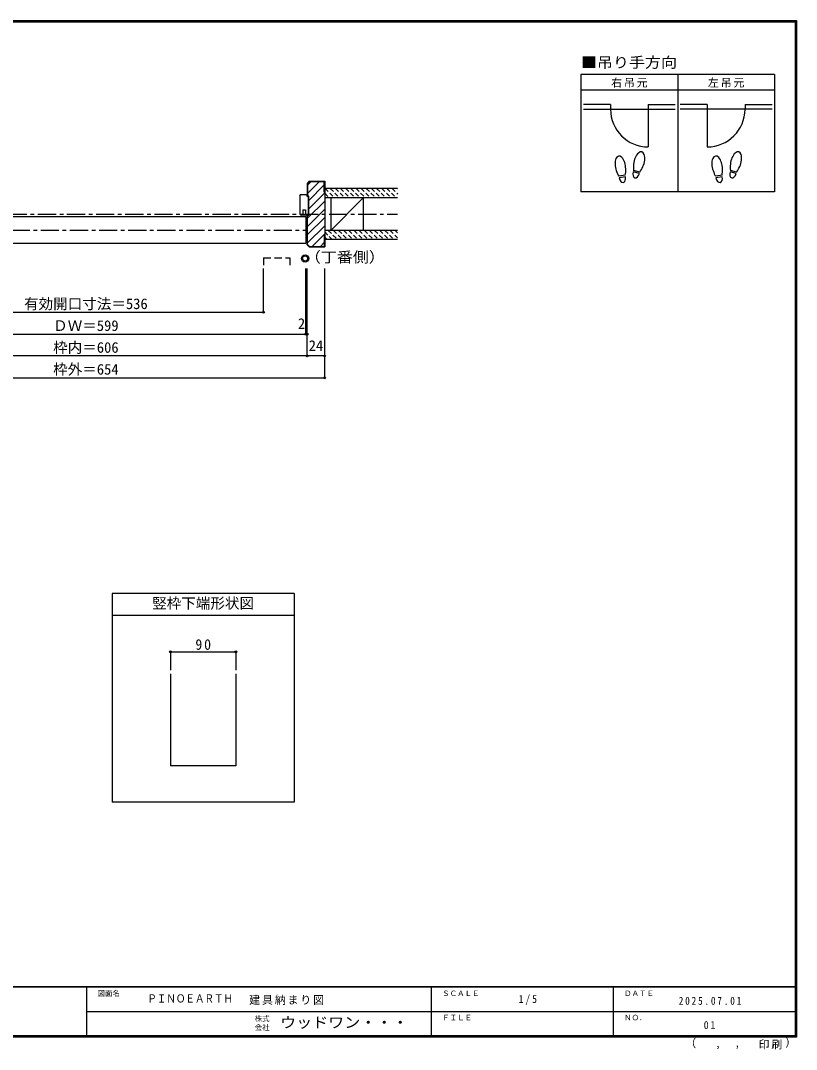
# Model space of a CAD drawing. Units: millimetres at full size, sheet at 1:5; details may follow other scales. Extents: x -973 to 977, y -718 to 696.
# Drawn here: x -89 to 977, y -718 to 696 of the extents above; entities that cross this region are included whole.
import ezdxf
from ezdxf.enums import TextEntityAlignment as Align

# ---------------------------------------------------------------- set-up
doc = ezdxf.new("R2010")
doc.units = ezdxf.units.MM
doc.header["$LTSCALE"] = 5
doc.header["$PDMODE"] = 32
doc.header["$PDSIZE"] = 2.5
for name, pattern in [('CHAIN1', [8, 5, -1, 1, -1]), ('DASHED1', [1.8, 1.2, -0.6]), ('DASHED2', [3, 2, -1])]:
    doc.linetypes.add(name, pattern=pattern)
for name, color, linetype in [('0-0_補助線', 3, 'Continuous'), ('0-1_通り芯', 4, 'CHAIN1'), ('0-3_仕上げ', 2, 'Continuous'), ('0-6_扉', 6, 'Continuous'), ('0-7_金物', 7, 'Continuous'), ('0-8_戸当り', 3, 'Continuous'), ('0-A_文字', 3, 'Continuous'), ('0-B_寸法', 7, 'Continuous'), ('0-C_ハッチ', 4, 'DASHED1'), ('F-0_補助線', 7, 'Continuous'), ('F-1_枠', 6, 'Continuous'), ('F-A_文字', 7, 'Continuous')]:
    doc.layers.add(name, color=color, linetype=linetype)
doc.styles.add('ＭＳ ゴシック', font='')
doc.styles.get('ＭＳ ゴシック').set_extended_font_data('MS Gothic')

# ---------------------------------------------------------------- blocks, each defined once
blk = doc.blocks.new('02')
at = {"layer": '0-0_補助線', "color": 7}
for p, q in [((-4.998, -10.239), (-4.998, 14.761)), ((5.802, 17.761), (-3.198, 17.761)), ((6.802, 16.761), (6.802, -9.239)), ((-4.998, -10.239), (-0.698, -10.239)), ((2.702, -3.239), (2.702, -10.239)), ((5.802, -10.239), (2.702, -10.239)), ((5.002, -10.239), (4.402, -10.839))]:
    blk.add_line(p, q, dxfattribs=at)
for points in [[(-4.998, 14.761), (-3.198, 14.761), (-3.198, 17.761)], [(-3.469, -10.239), (-2.869, -10.839), (4.402, -10.839)], [(2.702, -3.239), (-0.698, -3.239), (-0.698, -10.239)]]:
    blk.add_lwpolyline(points, dxfattribs=at)
for centre, start, end in [((5.802, 16.761), 0, 90), ((5.802, -9.239), 270, 0)]:
    blk.add_arc(centre, 1, start, end, dxfattribs=at)

msp = doc.modelspace()

# ---------------------------------------------------------------- linework, layer by layer
at = {"layer": '0-0_補助線'}
for p, q in [((307.481, 475), (304.653, 472.172)), ((304.653, 472.172), (304.653, 454.498)), ((307.689, 474.5), (305.153, 471.964)), ((305.153, 471.964), (305.153, 454.498)), ((307.689, 474.5), (328.153, 474.5)), ((328.153, 460), (328.153, 474.5)), ((328.153, 460), (328.653, 460)), ((304.653, 428.498), (306.654, 428.498)), ((304.653, 387.828), (304.653, 428.498)), ((305.153, 388.036), (305.153, 428.498)), ((328.153, 400), (328.153, 385.5)), ((328.153, 400), (328.653, 400)), ((305.153, 388.036), (307.689, 385.5)), ((307.689, 385.5), (328.153, 385.5))]:
    msp.add_line(p, q, dxfattribs=at)
at = {"layer": '0-0_補助線', "color": 4}
for p, q in [((310.055, 474.5), (305.153, 469.598)), ((321.369, 474.5), (305.153, 458.284)), ((328.153, 469.97), (306.654, 448.471)), ((328.653, 459.157), (306.654, 437.158)), ((328.653, 447.842), (305.153, 424.343)), ((328.653, 436.529), (305.153, 413.029)), ((328.653, 425.216), (305.153, 401.716)), ((328.653, 413.902), (305.153, 390.402)), ((328.653, 402.588), (311.565, 385.5)), ((328.153, 390.775), (322.878, 385.5))]:
    msp.add_line(p, q, dxfattribs=at)
at = {"layer": '0-0_補助線', "color": 6}
msp.add_line((302.653, 426), (302.653, 390), dxfattribs=at)
at = {"layer": '0-0_補助線'}
for points in [[(307.481, 475), (328.653, 475), (328.653, 385)], [(306.654, 428.498), (306.654, 454.498), (304.653, 454.498)], [(304.653, 387.828), (307.481, 385), (328.653, 385)]]:
    msp.add_lwpolyline(points, dxfattribs=at)
at = {"layer": '0-1_通り芯'}
for p, q in [((-425.347, 430), (428.653, 430)), ((-301.347, 408.007), (304.653, 408.007))]:
    msp.add_line(p, q, dxfattribs=at)
at = {"layer": '0-3_仕上げ'}
for p, q in [((428.653, 465), (328.653, 465)), ((428.653, 452.5), (328.653, 452.5)), ((428.653, 407.5), (328.653, 407.5)), ((428.653, 395), (328.653, 395))]:
    msp.add_line(p, q, dxfattribs=at)
at = {"layer": '0-3_仕上げ', "color": 3}
for p, q in [((337.225, 452.5), (337.225, 407.5)), ((381.653, 452.5), (381.653, 407.5))]:
    msp.add_line(p, q, dxfattribs=at)
at = {"layer": '0-3_仕上げ', "color": 7}
msp.add_line((381.653, 452.5), (337.225, 407.5), dxfattribs=at)
at = {"layer": '0-6_扉'}
for p, q in [((302.653, 426), (-296.347, 426)), ((-296.347, 390), (302.653, 390))]:
    msp.add_line(p, q, dxfattribs=at)
at = {"layer": '0-6_扉', "linetype": 'DASHED2'}
for p, q in [((244.658, 369.922), (280.658, 369.922)), ((244.658, 369.922), (244.658, 355.014)), ((280.658, 369.922), (280.658, 355.014))]:
    msp.add_line(p, q, dxfattribs=at)
at = {"layer": '0-7_金物'}
for radius in [5, 3.5]:
    msp.add_circle((301.702, 368.971), radius, dxfattribs=at)
at = {"layer": '0-8_戸当り', "color": 2}
for p, q in [((721.239, 580.308), (684.139, 580.308)), ((721.239, 580.308), (721.239, 574.008)), ((773.039, 580.308), (810.139, 580.308)), ((773.039, 580.308), (773.039, 522.208)), ((854.239, 580.308), (817.139, 580.308)), ((854.239, 580.308), (854.239, 522.208)), ((906.039, 580.308), (943.139, 580.308)), ((906.039, 580.308), (906.039, 574.008)), ((684.139, 574.008), (810.139, 574.008)), ((943.139, 574.008), (817.139, 574.008))]:
    msp.add_line(p, q, dxfattribs=at)
at = {"layer": '0-8_戸当り'}
for p, q in [((741.457, 483.378), (732.811, 481.853)), ((741.822, 481.31), (733.175, 479.785)), ((760.924, 485.706), (752.444, 487.978)), ((761.468, 487.735), (752.987, 490.007)), ((874.457, 483.378), (865.811, 481.853)), ((874.822, 481.31), (866.175, 479.785)), ((893.924, 485.706), (885.444, 487.978)), ((894.468, 487.735), (885.987, 490.007))]:
    msp.add_line(p, q, dxfattribs=at)
at = {"layer": '0-8_戸当り', "color": 2}
for centre, start, end in [((773.039, 574.008), 180, 270), ((854.239, 574.008), 270, 0)]:
    msp.add_arc(centre, 51.8, start, end, dxfattribs=at)
at = {"layer": '0-8_戸当り'}
for centre, major_axis, ratio, start_param, end_param in [((734.795, 495.877), (-2.445, 13.867), 0.5, 4.34059143, 8.22577918), ((760.713, 501.878), (3.644, 13.601), 0.5, 4.34059143, 8.22577918), ((867.795, 495.877), (-2.445, 13.867), 0.5, 4.34059143, 8.22577918), ((893.713, 501.878), (3.644, 13.601), 0.5, 4.34059143, 8.22577918), ((760.609, 501.489), (4.416, 16.48), 0.4, 1.85063327, 2.44287679), ((760.609, 501.489), (4.416, 16.48), 0.4, 3.84030852, 4.43255203), ((893.609, 501.489), (4.416, 16.48), 0.4, 1.85063327, 2.44287679), ((893.609, 501.489), (4.416, 16.48), 0.4, 3.84030852, 4.43255203), ((734.865, 495.481), (-2.963, 16.802), 0.4, 1.85063327, 2.44287679), ((737.498, 480.548), (-1.27, 7.205), 0.6, 1.57079633, 4.71238898), ((734.865, 495.481), (-2.963, 16.802), 0.4, 3.84030852, 4.43255203), ((756.684, 486.842), (1.894, 7.067), 0.6, 1.57079633, 4.71238898), ((867.865, 495.481), (-2.963, 16.802), 0.4, 1.85063327, 2.44287679), ((870.498, 480.548), (-1.27, 7.205), 0.6, 1.57079633, 4.71238898), ((867.865, 495.481), (-2.963, 16.802), 0.4, 3.84030852, 4.43255203), ((889.684, 486.842), (1.894, 7.067), 0.6, 1.57079633, 4.71238898)]:
    msp.add_ellipse(centre, major_axis=major_axis, ratio=ratio, start_param=start_param, end_param=end_param, dxfattribs=at)
at = {"layer": '0-A_文字'}
for p, q in [((680.639, 621.667), (680.639, 460.667)), ((946.639, 621.667), (680.639, 621.667)), ((813.639, 621.667), (813.639, 460.667)), ((680.639, 600.667), (946.639, 600.667)), ((286.653, -91.5), (36.653, -91.5)), ((286.653, -91.5), (286.653, -378.007)), ((286.653, -121.5), (36.653, -121.5)), ((116.653, -201.927), (116.653, -328.007)), ((206.653, -201.927), (206.653, -328.007)), ((206.653, -328.007), (116.653, -328.007)), ((286.653, -378.007), (36.653, -378.007))]:
    msp.add_line(p, q, dxfattribs=at)
at = {"layer": '0-A_文字', "color": 4}
for p, q in [((116.653, -171.5), (206.653, -171.5)), ((116.653, -171.5), (116.653, -196.76)), ((206.653, -171.5), (206.653, -196.76))]:
    msp.add_line(p, q, dxfattribs=at)
at = {"layer": '0-A_文字'}
for points in [[(946.639, 621.667), (946.639, 460.667), (680.639, 460.667)], [(286.653, -91.5), (36.653, -91.5), (36.653, -378.007)]]:
    msp.add_lwpolyline(points, dxfattribs=at)
at = {"layer": '0-A_文字', "color": 7}
for p in [(116.653, -171.5), (206.653, -171.5)]:
    msp.add_point(p, dxfattribs=at)
at = {"layer": '0-B_寸法', "color": 4}
for p, q in [((244.658, 295), (244.658, 355)), ((302.653, 265), (302.653, 355)), ((304.653, 235), (304.653, 355)), ((328.653, 205), (328.653, 355)), ((-291.347, 295), (244.658, 295)), ((-301.347, 265), (304.653, 265)), ((328.653, 235), (-325.347, 235)), ((-325.347, 205), (328.653, 205))]:
    msp.add_line(p, q, dxfattribs=at)
at = {"layer": '0-B_寸法'}
for p in [(244.658, 295), (302.653, 265), (304.653, 265), (304.653, 235), (328.653, 235), (328.653, 205)]:
    msp.add_point(p, dxfattribs=at)
at = {"layer": '0-C_ハッチ'}
for p, q in [((328.653, 458.536), (334.689, 452.5)), ((329.26, 465), (341.76, 452.5)), ((336.331, 465), (348.831, 452.5)), ((343.402, 465), (355.902, 452.5)), ((350.474, 465), (362.974, 452.5)), ((357.545, 465), (370.045, 452.5)), ((364.616, 465), (377.116, 452.5)), ((371.687, 465), (384.187, 452.5)), ((378.758, 465), (391.258, 452.5)), ((385.829, 465), (398.329, 452.5)), ((392.9, 465), (405.4, 452.5)), ((399.971, 465), (412.471, 452.5)), ((407.042, 465), (419.542, 452.5)), ((414.113, 465), (426.613, 452.5)), ((421.184, 465), (428.653, 457.531)), ((428.255, 465), (428.653, 464.602)), ((328.653, 405.399), (339.052, 395)), ((328.653, 398.328), (331.981, 395)), ((333.623, 407.5), (346.123, 395)), ((340.694, 407.5), (353.194, 395)), ((347.765, 407.5), (360.265, 395)), ((354.836, 407.5), (367.336, 395)), ((361.908, 407.5), (374.408, 395)), ((368.979, 407.5), (381.479, 395)), ((376.05, 407.5), (388.55, 395)), ((383.121, 407.5), (395.621, 395)), ((390.192, 407.5), (402.692, 395)), ((397.263, 407.5), (409.763, 395)), ((404.334, 407.5), (416.834, 395)), ((411.405, 407.5), (423.905, 395)), ((418.476, 407.5), (428.653, 397.323)), ((425.547, 407.5), (428.653, 404.394))]:
    msp.add_line(p, q, dxfattribs=at)
at = {"layer": 'F-1_枠'}
for p, q in [((-973.347, 695.833), (976.653, 695.833)), ((-973.347, 695), (976.653, 695)), ((-973.347, 694.167), (976.653, 694.167)), ((974.986, 695.833), (974.986, -700.833)), ((975.82, 695.833), (975.82, -700.833)), ((976.653, 695.833), (976.653, -700.833)), ((976.653, -631.667), (-973.347, -631.667)), ((976.653, -632.5), (-973.347, -632.5)), ((1.653, -632.5), (1.653, -699.167)), ((474.986, -632.5), (474.986, -699.167)), ((724.986, -632.5), (724.986, -699.167)), ((1.653, -665.833), (974.986, -665.834)), ((976.653, -699.167), (-973.347, -699.167)), ((976.653, -700), (-973.347, -700)), ((976.653, -700.833), (-973.347, -700.833))]:
    msp.add_line(p, q, dxfattribs=at)

# ---------------------------------------------------------------- block references
at = {"layer": '0-0_補助線', "xscale": -1}
msp.add_blockref('02', (301.455, 439.237), dxfattribs=at)

# ---------------------------------------------------------------- texts
at = {"layer": '0-A_文字', "color": 7, "style": 'ＭＳ ゴシック', "width": 1.1}
for s, p in [('■吊り手方向', (680.639, 626.667)), ('（丁番側）', (301.335, 359.105))]:
    msp.add_text(s, height=14.66, dxfattribs=at).set_placement(p, align=Align.BOTTOM_LEFT)
at = {"layer": '0-A_文字', "color": 7, "style": 'ＭＳ ゴシック'}
msp.add_text('竪枠下端形状図', height=14.66, dxfattribs=at).set_placement((91.653, -116.5), align=Align.BOTTOM_LEFT)
at = {"layer": '0-A_文字', "color": 7, "attachment_point": 7, "style": 'ＭＳ ゴシック'}
for s, insert, char_height in [('\\T1.17;右吊元', (722.139, 603.667), 11), ('\\T1.17;左吊元', (855.139, 603.667), 11), ('\\T1.27;\\W0.95;90', (151.028, -169), 14.66)]:
    msp.add_mtext(s, dxfattribs=dict(at, insert=insert, char_height=char_height))
at = {"layer": '0-B_寸法', "style": 'ＭＳ ゴシック'}
for s, p in [('有効開口寸法＝536', (-84.347, 295)), ('ＤＷ＝599', (-44.347, 265)), ('2', (291.88, 267.734)), ('枠内＝606', (-44.347, 235)), ('24', (306.653, 237.5)), ('枠外＝654', (-44.347, 205))]:
    msp.add_text(s, height=14.66, dxfattribs=at).set_placement(p, align=Align.BOTTOM_LEFT)
at = {"layer": 'F-0_補助線', "style": 'ＭＳ ゴシック', "width": 0.85}
msp.add_text('ＰＩＮＯＥＡＲＴＨ', height=11, dxfattribs=at).set_placement((84.986, -656.667), align=Align.BOTTOM_LEFT)
at = {"layer": 'F-0_補助線', "insert": (224.986, -656.667), "char_height": 11, "attachment_point": 7, "style": 'ＭＳ ゴシック'}
msp.add_mtext('\\T1.17;建具納まり図', dxfattribs=at)
at = {"layer": 'F-A_文字', "style": 'ＭＳ ゴシック'}
for s, height, p in [('図面名', 7.331, (16.653, -646.667)), ('ＳＣＡＬＥ', 7.331, (489.986, -646.667)), ('ＤＡＴＥ', 7.331, (739.986, -646.667)), ('株式', 7.331, (232.486, -681.5)), ('ＦＩＬＥ', 7.331, (489.986, -680)), ('ＮＯ．', 7.331, (739.986, -680.001)), ('会社', 7.331, (232.486, -693.5)), ('（', 11, (823.992, -718.052)), ('）', 11, (961.387, -717.355)), (',', 11, (865.199, -718.052)), (',', 11, (891.686, -717.588))]:
    msp.add_text(s, height=height, dxfattribs=at).set_placement(p, align=Align.BOTTOM_LEFT)
at = {"layer": 'F-A_文字', "style": 'ＭＳ ゴシック', "width": 1.1}
msp.add_text('ウッドワン・・・', height=14.66, dxfattribs=at).set_placement((267.486, -692.5), align=Align.BOTTOM_LEFT)
at = {"layer": 'F-A_文字', "char_height": 11, "attachment_point": 7, "style": 'ＭＳ ゴシック'}
for s, insert in [('\\T1.38;\\W0.9;1/5', (594.986, -656.667)), ('\\T1.39;\\W0.85;2025.07.01', (814.986, -656.667)), ('\\T1.36;\\W0.9;01', (849.361, -690.001)), ('\\T1.17;印刷', (924.678, -717.82))]:
    msp.add_mtext(s, dxfattribs=dict(at, insert=insert))

doc.saveas('drawing.dxf')
